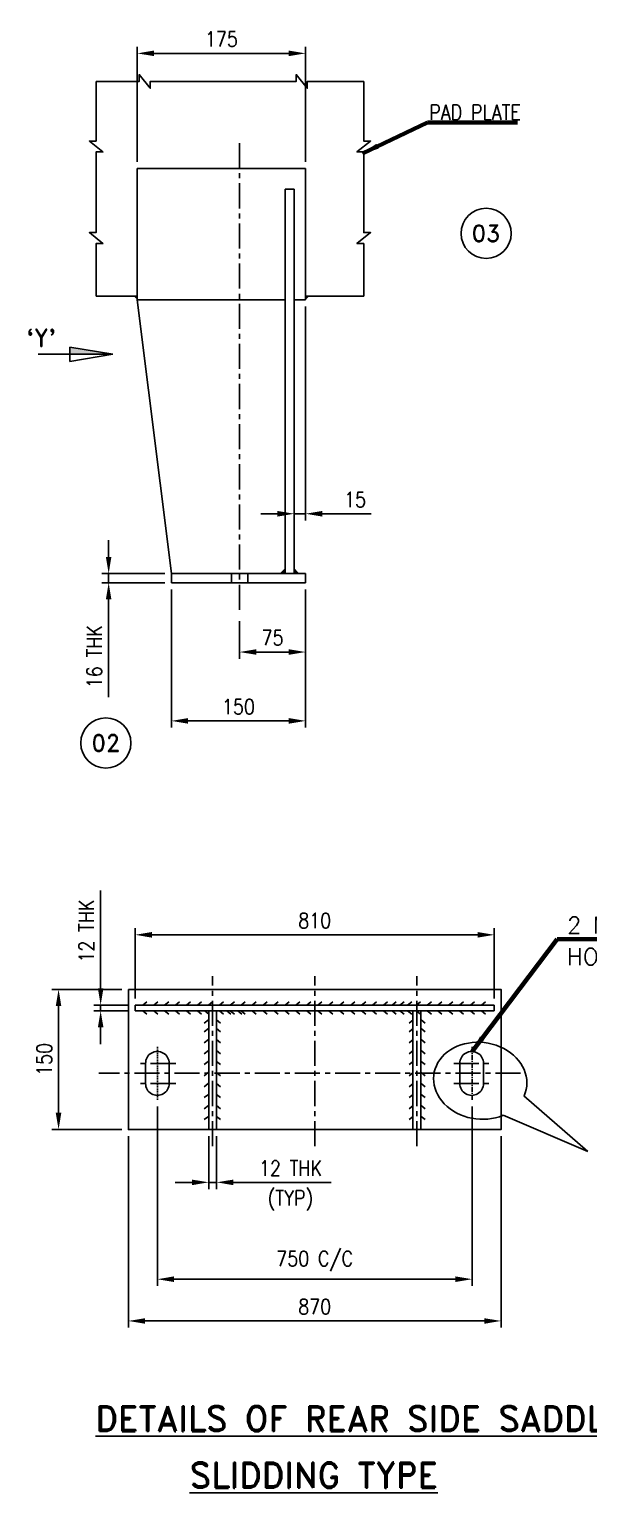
# Model space of a CAD drawing. Header units: millimetres. Extents: x 10144 to 11200, y -168 to 270.
# Drawn here: x 10807.8 to 10891.4, y -112.8 to 105.9 of the extents above; entities that cross this region are included whole.
import ezdxf
from ezdxf.enums import TextEntityAlignment as Align

# ---------------------------------------------------------------- set-up
doc = ezdxf.new("R2010")
doc.units = ezdxf.units.MM
doc.header["$LTSCALE"] = 3
for name, pattern in [('CENTER', [2, 1.25, -0.25, 0.25, -0.25]), ('HIDDEN', [9.525, 6.35, -3.175]), ('HIDDEN2', [4.7625, 3.175, -1.5875]), ('PHANTOM2', [31.75, 15.875, -3.175, 3.175, -3.175, 3.175, -3.175])]:
    doc.linetypes.add(name, pattern=pattern)
doc.layers.get('0').update_dxf_attribs({"color": 5})
for name, color, linetype in [('CEN', 1, 'CENTER'), ('das', 4, 'HIDDEN'), ('TEXT', 5, 'Continuous'), ('WELD', 1, 'Continuous')]:
    doc.layers.add(name, color=color, linetype=linetype)
doc.layers.add('E_Equipment', color=5, linetype='Continuous', lineweight=13)
doc.styles.add('ISOCP3', font='isocp3.shx')
doc.styles.add('ROMAND', font='romand')
doc.styles.add('ROMANS', font='ROMANS.shx', dxfattribs={"width": 0.85})
doc.dimstyles.new('MEGA_STD', dxfattribs={"dimtxt": 2.5, "dimasz": 2.5, "dimexe": 1, "dimexo": 1, "dimgap": 1, "dimtad": 1, "dimdec": 1, "dimdsep": 46, "dimtxsty": 'ISOCP3', "dimcen": 1, "dimclrd": 6, "dimclre": 6, "dimclrt": 5, "dimadec": 0, "dimazin": 0, "dimtfac": 1, "dimtdec": 1, "dimtmove": 0, "dimatfit": 3, "dimfxl": 1, "dimtolj": 1, "dimarcsym": 0})
doc.dimstyles.new('MEGA_STD$0', dxfattribs={"dimtxt": 2.5, "dimasz": 2.5, "dimexe": 1, "dimexo": 1, "dimgap": 1, "dimtad": 1, "dimdec": 1, "dimdsep": 46, "dimtxsty": 'ISOCP3', "dimcen": 1, "dimclrd": 6, "dimclre": 6, "dimclrt": 5, "dimadec": 0, "dimazin": 0, "dimtfac": 1, "dimtdec": 1, "dimtmove": 0, "dimatfit": 3, "dimfxl": 1, "dimtolj": 1, "dimarcsym": 0})

# ---------------------------------------------------------------- blocks, each defined once
blk = doc.blocks.new('*D2950')
at = {"layer": 'Defpoints', "color": 0}
for p in [(10947.04, 69.83), (10903.98, 23.2), (10922.12, 23.2)]:
    blk.add_point(p, dxfattribs=at)
at = {"layer": 'E_Equipment', "color": 6, "linetype": 'ByBlock', "lineweight": -2}
for p, q in [((10946.04, 69.83), (10902.98, 69.83)), ((10903.98, 67.33), (10903.98, 25.7)), ((10921.12, 23.2), (10902.98, 23.2))]:
    blk.add_line(p, q, dxfattribs=at)
at = {"layer": 'E_Equipment', "color": 6}
for points in [[(10904.4, 67.33), (10903.57, 67.33), (10903.98, 69.83)], [(10903.57, 25.7), (10904.4, 25.7), (10903.98, 23.2)]]:
    blk.add_solid(points, dxfattribs=at)
at = {"layer": 'E_Equipment', "color": 5, "insert": (10903.98, 46.52), "char_height": 2.25, "attachment_point": 5, "rotation": 90, "style": 'ROMANS'}
blk.add_mtext('\\A1;725 R.S (FROM OD).\\P750 F.S. (FROM OD)', dxfattribs=at)
blk = doc.blocks.new('*D2955')
at = {"layer": 'Defpoints', "color": 0}
for p in [(10829.04, 23.2), (10849.1, 23.2), (10849.1, 2.55)]:
    blk.add_point(p, dxfattribs=at)
at = {"layer": 'E_Equipment', "color": 6, "linetype": 'ByBlock', "lineweight": -2}
for p, q in [((10829.04, 22.2), (10829.04, 1.55)), ((10849.1, 22.2), (10849.1, 1.55)), ((10831.54, 2.55), (10846.6, 2.55))]:
    blk.add_line(p, q, dxfattribs=at)
at = {"layer": 'E_Equipment', "color": 6}
for points in [[(10831.54, 2.97), (10831.54, 2.13), (10829.04, 2.55)], [(10846.6, 2.13), (10846.6, 2.97), (10849.1, 2.55)]]:
    blk.add_solid(points, dxfattribs=at)
at = {"layer": 'E_Equipment', "color": 5, "insert": (10839.07, 4.67), "char_height": 2.25, "attachment_point": 5, "style": 'ROMANS'}
blk.add_mtext('\\A1;150', dxfattribs=at)
blk = doc.blocks.new('*D2956')
at = {"layer": 'Defpoints', "color": 0}
for p in [(10829.04, 24.56), (10819.66, 23.2), (10829.04, 23.2)]:
    blk.add_point(p, dxfattribs=at)
at = {"layer": 'E_Equipment', "color": 6, "linetype": 'ByBlock', "lineweight": -2}
for p, q in [((10819.66, 27.06), (10819.66, 29.56)), ((10828.04, 24.56), (10818.66, 24.56)), ((10819.66, 24.56), (10819.66, 23.2)), ((10828.04, 23.2), (10818.66, 23.2)), ((10819.66, 20.7), (10819.66, 6.1))]:
    blk.add_line(p, q, dxfattribs=at)
at = {"layer": 'E_Equipment', "color": 6}
for points in [[(10819.24, 27.06), (10820.07, 27.06), (10819.66, 24.56)], [(10820.07, 20.7), (10819.24, 20.7), (10819.66, 23.2)]]:
    blk.add_solid(points, dxfattribs=at)
at = {"layer": 'E_Equipment', "color": 5, "insert": (10817.53, 12.15), "char_height": 2.25, "attachment_point": 5, "rotation": 90, "style": 'ROMANS'}
blk.add_mtext('\\A1;16 THK', dxfattribs=at)
blk = doc.blocks.new('*D2957')
at = {"layer": 'Defpoints', "color": 0}
for p in [(10849.1, 65.48), (10847.4, 35.37), (10847.4, 33.51)]:
    blk.add_point(p, dxfattribs=at)
at = {"layer": 'E_Equipment', "color": 6, "linetype": 'ByBlock', "lineweight": -2}
for p, q in [((10849.1, 64.48), (10849.1, 32.51)), ((10844.9, 33.51), (10842.4, 33.51)), ((10847.4, 34.37), (10847.4, 32.51)), ((10849.1, 33.51), (10847.4, 33.51)), ((10851.6, 33.51), (10858.92, 33.51))]:
    blk.add_line(p, q, dxfattribs=at)
at = {"layer": 'E_Equipment', "color": 6}
for points in [[(10844.9, 33.09), (10844.9, 33.93), (10847.4, 33.51)], [(10851.6, 33.93), (10851.6, 33.09), (10849.1, 33.51)]]:
    blk.add_solid(points, dxfattribs=at)
at = {"layer": 'E_Equipment', "color": 5, "insert": (10856.51, 35.63), "char_height": 2.25, "attachment_point": 5, "style": 'ROMANS'}
blk.add_mtext('\\A1;15', dxfattribs=at)
blk = doc.blocks.new('*D2958')
at = {"layer": 'Defpoints', "color": 0}
for p in [(10839.24, 18.47), (10849.1, 12.84), (10849.1, 9.85)]:
    blk.add_point(p, dxfattribs=at)
at = {"layer": 'E_Equipment', "color": 6, "linetype": 'ByBlock', "lineweight": -2}
for p, q in [((10839.24, 17.47), (10839.24, 11.84)), ((10849.1, 10.85), (10849.1, 13.84)), ((10841.74, 12.84), (10846.6, 12.84))]:
    blk.add_line(p, q, dxfattribs=at)
at = {"layer": 'E_Equipment', "color": 6}
for points in [[(10841.74, 13.26), (10841.74, 12.43), (10839.24, 12.84)], [(10846.6, 12.43), (10846.6, 13.26), (10849.1, 12.84)]]:
    blk.add_solid(points, dxfattribs=at)
at = {"layer": 'E_Equipment', "color": 5, "insert": (10844.17, 14.97), "char_height": 2.25, "attachment_point": 5, "style": 'ROMANS'}
blk.add_mtext('\\A1;75', dxfattribs=at)
blk = doc.blocks.new('*D2959')
at = {"layer": 'Defpoints', "color": 0}
for p in [(10823.94, 102.33), (10823.94, 85.1), (10849.1, 85.1)]:
    blk.add_point(p, dxfattribs=at)
at = {"layer": 'E_Equipment', "color": 6, "linetype": 'ByBlock', "lineweight": -2}
for p, q in [((10823.94, 86.1), (10823.94, 103.33)), ((10849.1, 86.1), (10849.1, 103.33)), ((10846.6, 102.33), (10826.44, 102.33))]:
    blk.add_line(p, q, dxfattribs=at)
at = {"layer": 'E_Equipment', "color": 6}
for points in [[(10826.44, 102.75), (10826.44, 101.92), (10823.94, 102.33)], [(10846.6, 101.92), (10846.6, 102.75), (10849.1, 102.33)]]:
    blk.add_solid(points, dxfattribs=at)
at = {"layer": 'E_Equipment', "color": 5, "insert": (10836.52, 104.46), "char_height": 2.25, "attachment_point": 5, "style": 'ROMANS'}
blk.add_mtext('\\A1;175', dxfattribs=at)
blk = doc.blocks.new('*D2961')
at = {"layer": 'Defpoints', "color": 0}
for p in [(10812.17, -37.59), (10822.61, -37.59), (10822.61, -58.54)]:
    blk.add_point(p, dxfattribs=at)
at = {"layer": 'E_Equipment', "color": 6, "linetype": 'ByBlock', "lineweight": -2}
for p, q in [((10821.61, -37.59), (10811.17, -37.59)), ((10812.17, -56.04), (10812.17, -40.09)), ((10821.61, -58.54), (10811.17, -58.54))]:
    blk.add_line(p, q, dxfattribs=at)
at = {"layer": 'E_Equipment', "color": 6}
for points in [[(10812.58, -40.09), (10811.75, -40.09), (10812.17, -37.59)], [(10811.75, -56.04), (10812.58, -56.04), (10812.17, -58.54)]]:
    blk.add_solid(points, dxfattribs=at)
at = {"layer": 'E_Equipment', "color": 5, "insert": (10810.04, -48.06), "char_height": 2.25, "attachment_point": 5, "rotation": 90, "style": 'ROMANS'}
blk.add_mtext('\\A1;150', dxfattribs=at)
blk = doc.blocks.new('*D2962')
at = {"layer": 'Defpoints', "color": 0}
for p in [(10822.61, -58.54), (10878.33, -58.54), (10878.33, -87.15)]:
    blk.add_point(p, dxfattribs=at)
at = {"layer": 'E_Equipment', "color": 6, "linetype": 'ByBlock', "lineweight": -2}
for p, q in [((10822.61, -59.54), (10822.61, -88.15)), ((10878.33, -59.54), (10878.33, -88.15)), ((10825.11, -87.15), (10875.83, -87.15))]:
    blk.add_line(p, q, dxfattribs=at)
at = {"layer": 'E_Equipment', "color": 6}
for points in [[(10825.11, -86.74), (10825.11, -87.57), (10822.61, -87.15)], [(10875.83, -87.57), (10875.83, -86.74), (10878.33, -87.15)]]:
    blk.add_solid(points, dxfattribs=at)
at = {"layer": 'E_Equipment', "color": 5, "insert": (10850.47, -85.03), "char_height": 2.25, "attachment_point": 5, "style": 'ROMANS'}
blk.add_mtext('\\A1;870', dxfattribs=at)
blk = doc.blocks.new('*D2963')
at = {"layer": 'Defpoints', "color": 0}
for p in [(10826.94, -54.08), (10874, -54.08), (10874, -80.91)]:
    blk.add_point(p, dxfattribs=at)
at = {"layer": 'E_Equipment', "color": 6, "linetype": 'ByBlock', "lineweight": -2}
for p, q in [((10826.94, -55.08), (10826.94, -81.91)), ((10874, -55.08), (10874, -81.91)), ((10829.44, -80.91), (10871.5, -80.91))]:
    blk.add_line(p, q, dxfattribs=at)
at = {"layer": 'E_Equipment', "color": 6}
for points in [[(10829.44, -80.49), (10829.44, -81.33), (10826.94, -80.91)], [(10871.5, -81.33), (10871.5, -80.49), (10874, -80.91)]]:
    blk.add_solid(points, dxfattribs=at)
at = {"layer": 'E_Equipment', "color": 5, "insert": (10850.47, -78.2), "char_height": 2.25, "attachment_point": 5, "style": 'ROMANS'}
blk.add_mtext('\\A1;750 C/C', dxfattribs=at)
blk = doc.blocks.new('*D2964')
at = {"layer": 'Defpoints', "color": 0}
for p in [(10818.46, -39.93), (10823.62, -39.93), (10823.62, -40.78)]:
    blk.add_point(p, dxfattribs=at)
at = {"layer": 'E_Equipment', "color": 6, "linetype": 'ByBlock', "lineweight": -2}
for p, q in [((10818.46, -37.43), (10818.46, -22.82)), ((10822.62, -39.93), (10817.46, -39.93)), ((10822.62, -40.78), (10817.46, -40.78)), ((10818.46, -40.78), (10818.46, -39.93)), ((10818.46, -43.28), (10818.46, -45.78))]:
    blk.add_line(p, q, dxfattribs=at)
at = {"layer": 'E_Equipment', "color": 6}
for points in [[(10818.05, -37.43), (10818.88, -37.43), (10818.46, -39.93)], [(10818.88, -43.28), (10818.05, -43.28), (10818.46, -40.78)]]:
    blk.add_solid(points, dxfattribs=at)
at = {"layer": 'E_Equipment', "color": 5, "insert": (10816.34, -28.87), "char_height": 2.25, "attachment_point": 5, "rotation": 90, "style": 'ROMANS'}
blk.add_mtext('\\A1;12 THK', dxfattribs=at)
blk = doc.blocks.new('PNO')
at = {"color": 6}
blk.add_circle((4.5, 0), 4.5, dxfattribs=at)
at = {"layer": 'TEXT', "style": 'ROMAND'}
blk.add_attdef('NO', text='', height=3, dxfattribs=at).set_placement((4.5, 0), align=Align.MIDDLE)
blk = doc.blocks.new('*D2978')
at = {"layer": 'Defpoints', "color": 0}
for p in [(10877.32, -29.43), (10823.62, -39.93), (10877.32, -39.93)]:
    blk.add_point(p, dxfattribs=at)
at = {"layer": 'E_Equipment', "color": 6, "linetype": 'ByBlock', "lineweight": -2}
for p, q in [((10823.62, -38.93), (10823.62, -28.43)), ((10877.32, -38.93), (10877.32, -28.43)), ((10826.12, -29.43), (10874.82, -29.43))]:
    blk.add_line(p, q, dxfattribs=at)
at = {"layer": 'E_Equipment', "color": 6}
for points in [[(10826.12, -29.01), (10826.12, -29.85), (10823.62, -29.43)], [(10874.82, -29.85), (10874.82, -29.01), (10877.32, -29.43)]]:
    blk.add_solid(points, dxfattribs=at)
at = {"layer": 'E_Equipment', "color": 5, "insert": (10850.47, -27.31), "char_height": 2.25, "attachment_point": 5, "style": 'ROMANS'}
blk.add_mtext('\\A1;810', dxfattribs=at)
blk = doc.blocks.new('*D2979')
at = {"layer": 'Defpoints', "color": 0}
for p in [(10834.62, -58.54), (10835.8, -58.54), (10835.8, -66.43)]:
    blk.add_point(p, dxfattribs=at)
at = {"layer": 'E_Equipment', "color": 6, "linetype": 'ByBlock', "lineweight": -2}
for p, q in [((10834.62, -59.54), (10834.62, -67.43)), ((10835.8, -59.54), (10835.8, -67.43)), ((10832.12, -66.43), (10829.62, -66.43)), ((10834.62, -66.43), (10835.8, -66.43)), ((10838.3, -66.43), (10852.91, -66.43))]:
    blk.add_line(p, q, dxfattribs=at)
at = {"layer": 'E_Equipment', "color": 6}
for points in [[(10832.12, -66.85), (10832.12, -66.02), (10834.62, -66.43)], [(10838.3, -66.02), (10838.3, -66.85), (10835.8, -66.43)]]:
    blk.add_solid(points, dxfattribs=at)
at = {"layer": 'E_Equipment', "color": 5, "char_height": 2.25, "attachment_point": 5, "style": 'ROMANS'}
for s, insert in [('\\A1;12 THK', (10846.85, -64.31)), ('\\A1;(TYP)', (10846.85, -69.15))]:
    blk.add_mtext(s, dxfattribs=dict(at, insert=insert))

msp = doc.modelspace()

# ---------------------------------------------------------------- linework, layer by layer
for p, q in [((10823.94, 85.1), (10823.94, 65.48)), ((10849.1, 85.1), (10823.94, 85.1)), ((10849.1, 85.1), (10849.1, 65.48)), ((10846.04, 82.04), (10846.04, 24.56)), ((10847.4, 82.04), (10846.04, 82.04)), ((10847.4, 82.04), (10847.4, 24.56)), ((10817.79, 66.02), (10823.94, 66.02)), ((10857.8, 66.02), (10849.1, 66.02)), ((10829.04, 24.56), (10823.94, 65.48)), ((10823.94, 65.48), (10846.04, 65.48)), ((10847.4, 65.48), (10849.1, 65.48)), ((10820.3, 57.35), (10809.13, 57.35)), ((10820.3, 57.35), (10813.84, 58.43)), ((10813.84, 58.43), (10813.84, 56.28)), ((10813.84, 56.28), (10820.3, 57.35)), ((10829.04, 24.56), (10829.04, 23.2)), ((10849.1, 24.56), (10849.1, 23.2)), ((10877.32, -39.93), (10823.62, -39.93)), ((10823.62, -39.93), (10823.62, -40.78)), ((10877.32, -40.78), (10823.62, -40.78)), ((10834.62, -40.78), (10834.62, -58.54)), ((10835.8, -40.78), (10835.8, -58.54)), ((10865.14, -40.78), (10865.14, -58.54)), ((10866.32, -40.78), (10866.32, -58.54)), ((10877.32, -39.93), (10877.32, -40.78)), ((10877.32, -39.93), (10877.32, -40.78)), ((10825.18, -51.66), (10825.18, -48.65)), ((10828.7, -51.66), (10828.7, -48.65)), ((10872.18, -51.66), (10872.18, -48.65)), ((10875.7, -51.66), (10875.7, -48.65))]:
    msp.add_line(p, q)
at = {"linetype": 'Continuous'}
for p, q in [((10829.04, 24.56), (10849.1, 24.56)), ((10829.04, 23.2), (10849.1, 23.2))]:
    msp.add_line(p, q, dxfattribs=at)
at = {"color": 8, "linetype": 'PHANTOM2'}
for q in [(10881.76, -53.52), (10878.64, -56.41)]:
    msp.add_line((10891.3, -61.81), q, dxfattribs=at)
for points in [[(10817.79, 98.13), (10824.24, 98.13), (10824.24, 99.15), (10825.88, 97.11), (10825.88, 98.13), (10835.26, 98.13)], [(10835.26, 98.13), (10847.72, 98.13), (10847.72, 99.15), (10849.36, 97.11), (10849.36, 98.13), (10857.8, 98.13)], [(10817.79, 98.13), (10817.79, 89.23), (10816.77, 89.23), (10818.81, 87.6), (10817.79, 87.6), (10817.79, 84.91)], [(10857.8, 98.13), (10857.8, 89.23), (10858.82, 89.23), (10856.78, 87.6), (10857.8, 87.6), (10857.8, 84.91)], [(10817.79, 84.91), (10817.79, 75.53), (10816.77, 75.53), (10818.81, 73.89), (10817.79, 73.89), (10817.79, 66.02)], [(10857.8, 84.91), (10857.8, 75.53), (10858.82, 75.53), (10856.78, 73.89), (10857.8, 73.89), (10857.8, 66.02)]]:
    msp.add_lwpolyline(points)
msp.add_lwpolyline([(10822.61, -37.59), (10822.61, -58.54), (10878.33, -58.54), (10878.33, -37.59)], close=True)
for centre, start, end in [((10826.94, -48.63), 359.641, 180.359), ((10873.94, -48.63), 359.641, 180.359), ((10826.94, -51.67), 179.641, 0.359), ((10873.94, -51.67), 179.641, 0.359)]:
    msp.add_arc(centre, 1.76, start, end)
at = {"color": 8, "linetype": 'PHANTOM2', "extrusion": (0, 0, -1)}
msp.add_ellipse((10875.22, -51.25), major_axis=(6.93, -0.94), ratio=0.82026, start_param=0.945745, end_param=6.522772, dxfattribs=at)
for points in [[(10823.94, 65.48), (10823.4, 66.02), (10823.94, 66.02)], [(10849.1, 65.48), (10849.64, 66.02), (10849.1, 66.02)], [(10820.3, 57.35), (10813.84, 57.35), (10813.84, 58.43)], [(10846.04, 25.38), (10845.22, 24.56), (10846.04, 24.56)], [(10847.4, 25.38), (10848.21, 24.56), (10847.4, 24.56)]]:
    msp.add_solid(points)
at = {"layer": 'CEN'}
for p, q in [((10839.24, 88.91), (10839.24, 18.47)), ((10835.21, -61.03), (10835.21, -35.63)), ((10850.47, -61.03), (10850.47, -35.63)), ((10865.73, -61.03), (10865.73, -35.63)), ((10881.26, -50.12), (10818.19, -50.12)), ((10829.69, -48.66), (10824.19, -48.66)), ((10871.25, -48.66), (10876.75, -48.66)), ((10829.69, -51.67), (10824.19, -51.67)), ((10871.25, -51.67), (10876.75, -51.67))]:
    msp.add_line(p, q, dxfattribs=at)
at = {"layer": 'CEN', "ltscale": 0.05}
msp.add_line((10826.94, -46.16), (10826.94, -54.08), dxfattribs=at)
at = {"layer": 'CEN', "ltscale": 0.2}
msp.add_line((10874, -46.16), (10874, -54.08), dxfattribs=at)
at = {"layer": 'das', "linetype": 'HIDDEN2'}
for p, q in [((10838.01, 24.56), (10838.01, 23.2)), ((10840.46, 24.56), (10840.46, 23.2))]:
    msp.add_line(p, q, dxfattribs=at)
at = {"layer": 'WELD'}
for p, q in [((10825.37, -39.43), (10824.76, -39.93)), ((10825.37, -41.27), (10824.76, -40.78)), ((10827, -39.43), (10826.39, -39.93)), ((10827, -41.27), (10826.39, -40.78)), ((10828.64, -39.43), (10828.03, -39.93)), ((10828.64, -41.27), (10828.03, -40.78)), ((10830.27, -39.43), (10829.66, -39.93)), ((10830.27, -41.27), (10829.66, -40.78)), ((10831.91, -39.43), (10831.3, -39.93)), ((10831.91, -41.27), (10831.3, -40.78)), ((10833.55, -39.43), (10832.94, -39.93)), ((10833.55, -41.27), (10832.94, -40.78)), ((10834.65, -41.27), (10834.04, -40.78)), ((10835.18, -39.43), (10834.57, -39.93)), ((10836.82, -39.43), (10836.21, -39.93)), ((10836.82, -41.27), (10836.21, -40.78)), ((10837.93, -41.27), (10837.32, -40.78)), ((10838.46, -39.43), (10837.85, -39.93)), ((10838.46, -41.27), (10837.85, -40.78)), ((10839.56, -41.27), (10838.95, -40.78)), ((10840.09, -39.43), (10839.48, -39.93)), ((10840.09, -41.27), (10839.48, -40.78)), ((10841.73, -39.43), (10841.12, -39.93)), ((10841.73, -41.27), (10841.12, -40.78)), ((10843.37, -39.43), (10842.76, -39.93)), ((10843.37, -41.27), (10842.76, -40.78)), ((10845, -39.43), (10844.39, -39.93)), ((10845, -41.27), (10844.39, -40.78)), ((10846.64, -39.43), (10846.03, -39.93)), ((10846.64, -41.27), (10846.03, -40.78)), ((10848.27, -39.43), (10847.66, -39.93)), ((10848.27, -41.27), (10847.66, -40.78)), ((10849.91, -39.43), (10849.3, -39.93)), ((10849.91, -41.27), (10849.3, -40.78)), ((10851.55, -39.43), (10850.94, -39.93)), ((10851.55, -41.27), (10850.94, -40.78)), ((10853.18, -39.43), (10852.57, -39.93)), ((10853.18, -41.27), (10852.57, -40.78)), ((10854.82, -39.43), (10854.21, -39.93)), ((10854.82, -41.27), (10854.21, -40.78)), ((10856.46, -39.43), (10855.85, -39.93)), ((10856.46, -41.27), (10855.85, -40.78)), ((10858.09, -39.43), (10857.48, -39.93)), ((10858.09, -41.27), (10857.48, -40.78)), ((10859.73, -39.43), (10859.12, -39.93)), ((10859.73, -41.27), (10859.12, -40.78)), ((10861.37, -39.43), (10860.76, -39.93)), ((10861.37, -41.27), (10860.76, -40.78)), ((10862.67, -39.43), (10862.06, -39.93)), ((10862.67, -41.27), (10862.06, -40.78)), ((10863.83, -39.43), (10863.22, -39.93)), ((10863.83, -41.27), (10863.22, -40.78)), ((10864.98, -39.43), (10864.37, -39.93)), ((10864.98, -41.27), (10864.37, -40.78)), ((10866.28, -39.43), (10865.67, -39.93)), ((10866.28, -41.27), (10865.67, -40.78)), ((10867.91, -39.43), (10867.3, -39.93)), ((10867.91, -41.27), (10867.3, -40.78)), ((10869.47, -39.43), (10868.86, -39.93)), ((10869.47, -41.27), (10868.86, -40.78)), ((10871.1, -39.43), (10870.49, -39.93)), ((10871.1, -41.27), (10870.49, -40.78)), ((10872.74, -39.43), (10872.13, -39.93)), ((10872.74, -41.27), (10872.13, -40.78)), ((10874.38, -39.43), (10873.77, -39.93)), ((10874.38, -41.27), (10873.77, -40.78)), ((10876.01, -39.43), (10875.4, -39.93)), ((10876.01, -41.27), (10875.4, -40.78)), ((10833.96, -42.64), (10834.57, -42.15)), ((10833.96, -43.91), (10834.57, -43.42)), ((10836.37, -42.64), (10835.76, -42.15)), ((10836.37, -43.91), (10835.76, -43.42)), ((10864.57, -42.64), (10865.18, -42.15)), ((10864.57, -43.91), (10865.18, -43.42)), ((10866.98, -42.64), (10866.37, -42.15)), ((10866.98, -43.91), (10866.37, -43.42)), ((10833.96, -45.56), (10834.57, -45.06)), ((10836.37, -45.56), (10835.76, -45.06)), ((10864.57, -45.56), (10865.18, -45.06)), ((10866.98, -45.56), (10866.37, -45.06)), ((10833.96, -47.2), (10834.57, -46.71)), ((10836.37, -47.2), (10835.76, -46.71)), ((10864.57, -47.2), (10865.18, -46.71)), ((10866.98, -47.2), (10866.37, -46.71)), ((10833.95, -48.84), (10834.56, -48.35)), ((10833.95, -50.49), (10834.56, -49.99)), ((10836.37, -48.84), (10835.76, -48.35)), ((10836.37, -50.49), (10835.76, -49.99)), ((10864.57, -48.84), (10865.18, -48.35)), ((10864.57, -50.49), (10865.18, -49.99)), ((10866.99, -48.84), (10866.38, -48.35)), ((10866.99, -50.49), (10866.38, -49.99)), ((10833.95, -52.13), (10834.56, -51.64)), ((10836.37, -52.13), (10835.76, -51.64)), ((10864.57, -52.13), (10865.18, -51.64)), ((10866.99, -52.13), (10866.38, -51.64)), ((10833.96, -53.77), (10834.57, -53.28)), ((10836.37, -53.77), (10835.76, -53.28)), ((10864.57, -53.77), (10865.18, -53.28)), ((10866.98, -53.77), (10866.37, -53.28)), ((10833.96, -55.42), (10834.57, -54.93)), ((10833.96, -57.06), (10834.57, -56.57)), ((10836.37, -55.42), (10835.76, -54.93)), ((10836.37, -57.06), (10835.76, -56.57)), ((10864.57, -55.42), (10865.18, -54.93)), ((10864.57, -57.06), (10865.18, -56.57)), ((10866.98, -55.42), (10866.37, -54.93)), ((10866.98, -57.06), (10866.37, -56.57))]:
    msp.add_line(p, q, dxfattribs=at)

# ---------------------------------------------------------------- block references
at = {"layer": 'TEXT', "xscale": 0.8333333333333863, "yscale": 0.8333333333333863, "zscale": 0.8333333333333863}
for p, values in [((10872.35, 75.42), {'NO': '03'}), ((10815.49, -0.76), {'NO': '02'})]:
    msp.add_blockref('PNO', p, dxfattribs=at).add_auto_attribs(values)

# ---------------------------------------------------------------- texts
at = {"color": 5, "style": 'ROMANS', "width": 0.85}
msp.add_text('PAD PLATE', height=2.25, dxfattribs=at).set_placement((10867.61, 93.52), align=Align.MIDDLE_LEFT)
at = {"layer": 'TEXT', "color": 5}
for s, height, style, p in [("`Y'", 2.55, 'ROMAND', (10807.35, 58.53)), ('2 NOS.,SLOTTED', 2.5, 'ROMANS', (10888.21, -29.25)), ('HOLES FOR M16 BOLT', 2.5, 'ROMANS', (10888.21, -33.95)), ('%%UDETAILS OF REAR SIDE SADDLE', 3.75, 'ROMAND', (10817.67, -103.62)), ('%%USLIDDING TYPE', 3.75, 'ROMAND', (10831.77, -112.08))]:
    msp.add_text(s, height=height, dxfattribs=dict(at, style=style)).set_placement(p)

# ---------------------------------------------------------------- dimensions: what is measured, and where the dimension line sits
at = {"layer": 'E_Equipment'}
for base, p1, p2, text, picture, middle in [((10823.94, 102.33), (10849.1, 85.1), (10823.94, 85.1), '175', '*D2959', (10836.52, 102.33)), ((10847.4, 33.51), (10849.1, 65.48), (10847.4, 35.37), '15', '*D2957', (10856.51, 33.51)), ((10849.1, 12.84), (10839.24, 18.47), (10849.1, 9.85), '75', '*D2958', (10844.17, 12.84))]:
    dim = msp.add_linear_dim(base=base, p1=p1, p2=p2, text=text, dimstyle='MEGA_STD$0', override={"dimtxt": 2.25, "dimtxsty": 'ROMANS', "dimfxl": 2, "dimarcsym": 1}, dxfattribs=at)
    dim.commit()
    dim.dimension.update_dxf_attribs({"geometry": picture, "text_midpoint": middle, "dimtype": 160})
for base, p1, p2, angle, text, picture, middle in [((10903.98, 23.2), (10947.04, 69.83), (10922.12, 23.2), 90, '725 R.S (FROM OD).\\X750 F.S. (FROM OD)', '*D2950', (10903.98, 46.52)), ((10819.66, 23.2), (10829.04, 24.56), (10829.04, 23.2), 270, '16 THK', '*D2956', (10819.66, 12.15))]:
    dim = msp.add_linear_dim(base=base, p1=p1, p2=p2, angle=angle, text=text, dimstyle='MEGA_STD$0', override={"dimtxt": 2.25, "dimtxsty": 'ROMANS', "dimfxl": 2, "dimarcsym": 1}, dxfattribs=at)
    dim.commit()
    dim.dimension.update_dxf_attribs({"geometry": picture, "text_midpoint": middle, "dimtype": 160})
for base, p1, p2, text, picture, middle in [((10849.1, 2.55), (10829.04, 23.2), (10849.1, 23.2), '150', '*D2955', (10839.07, 4.67)), ((10877.32, -29.43), (10823.62, -39.93), (10877.32, -39.93), '810', '*D2978', (10850.47, -27.31)), ((10874, -80.91), (10826.94, -54.08), (10874, -54.08), '750 C/C', '*D2963', (10850.47, -78.2)), ((10835.8, -66.43), (10834.62, -58.54), (10835.8, -58.54), '12 THK\\X(TYP)', '*D2979', (10846.85, -66.43))]:
    dim = msp.add_linear_dim(base=base, p1=p1, p2=p2, text=text, dimstyle='MEGA_STD$0', override={"dimtxt": 2.25, "dimtxsty": 'ROMANS', "dimfxl": 2, "dimarcsym": 1}, dxfattribs=at)
    dim.commit()
    dim.dimension.update_dxf_attribs({"geometry": picture, "text_midpoint": middle})
for base, p1, p2, angle, text, picture, middle in [((10818.46, -39.93), (10823.62, -40.78), (10823.62, -39.93), 90, '12 THK', '*D2964', (10816.34, -28.87)), ((10812.17, -37.59), (10822.61, -58.54), (10822.61, -37.59), 270, '150', '*D2961', (10810.04, -48.06)), ((10878.33, -87.15), (10822.61, -58.54), (10878.33, -58.54), 180, '870', '*D2962', (10850.47, -85.03))]:
    dim = msp.add_linear_dim(base=base, p1=p1, p2=p2, angle=angle, text=text, dimstyle='MEGA_STD$0', override={"dimtxt": 2.25, "dimtxsty": 'ROMANS', "dimfxl": 2, "dimarcsym": 1}, dxfattribs=at)
    dim.commit()
    dim.dimension.update_dxf_attribs({"geometry": picture, "text_midpoint": middle})

# ---------------------------------------------------------------- leaders
for points in [[(10857.6, 87.38), (10867.36, 92), (10880.78, 92)], [(10874, -46.87), (10886.73, -30.07), (10935.38, -30.07)]]:
    msp.add_leader(points, dimstyle='MEGA_STD', override={"dimscale": 1, "dimtxt": 2.25, "dimasz": 2.5, "dimgap": 1, "dimtad": 0, "dimtxsty": 'ROMANS', "dimclrd": 6, "dimlwd": 65534}, dxfattribs=at)

doc.saveas('drawing.dxf')
